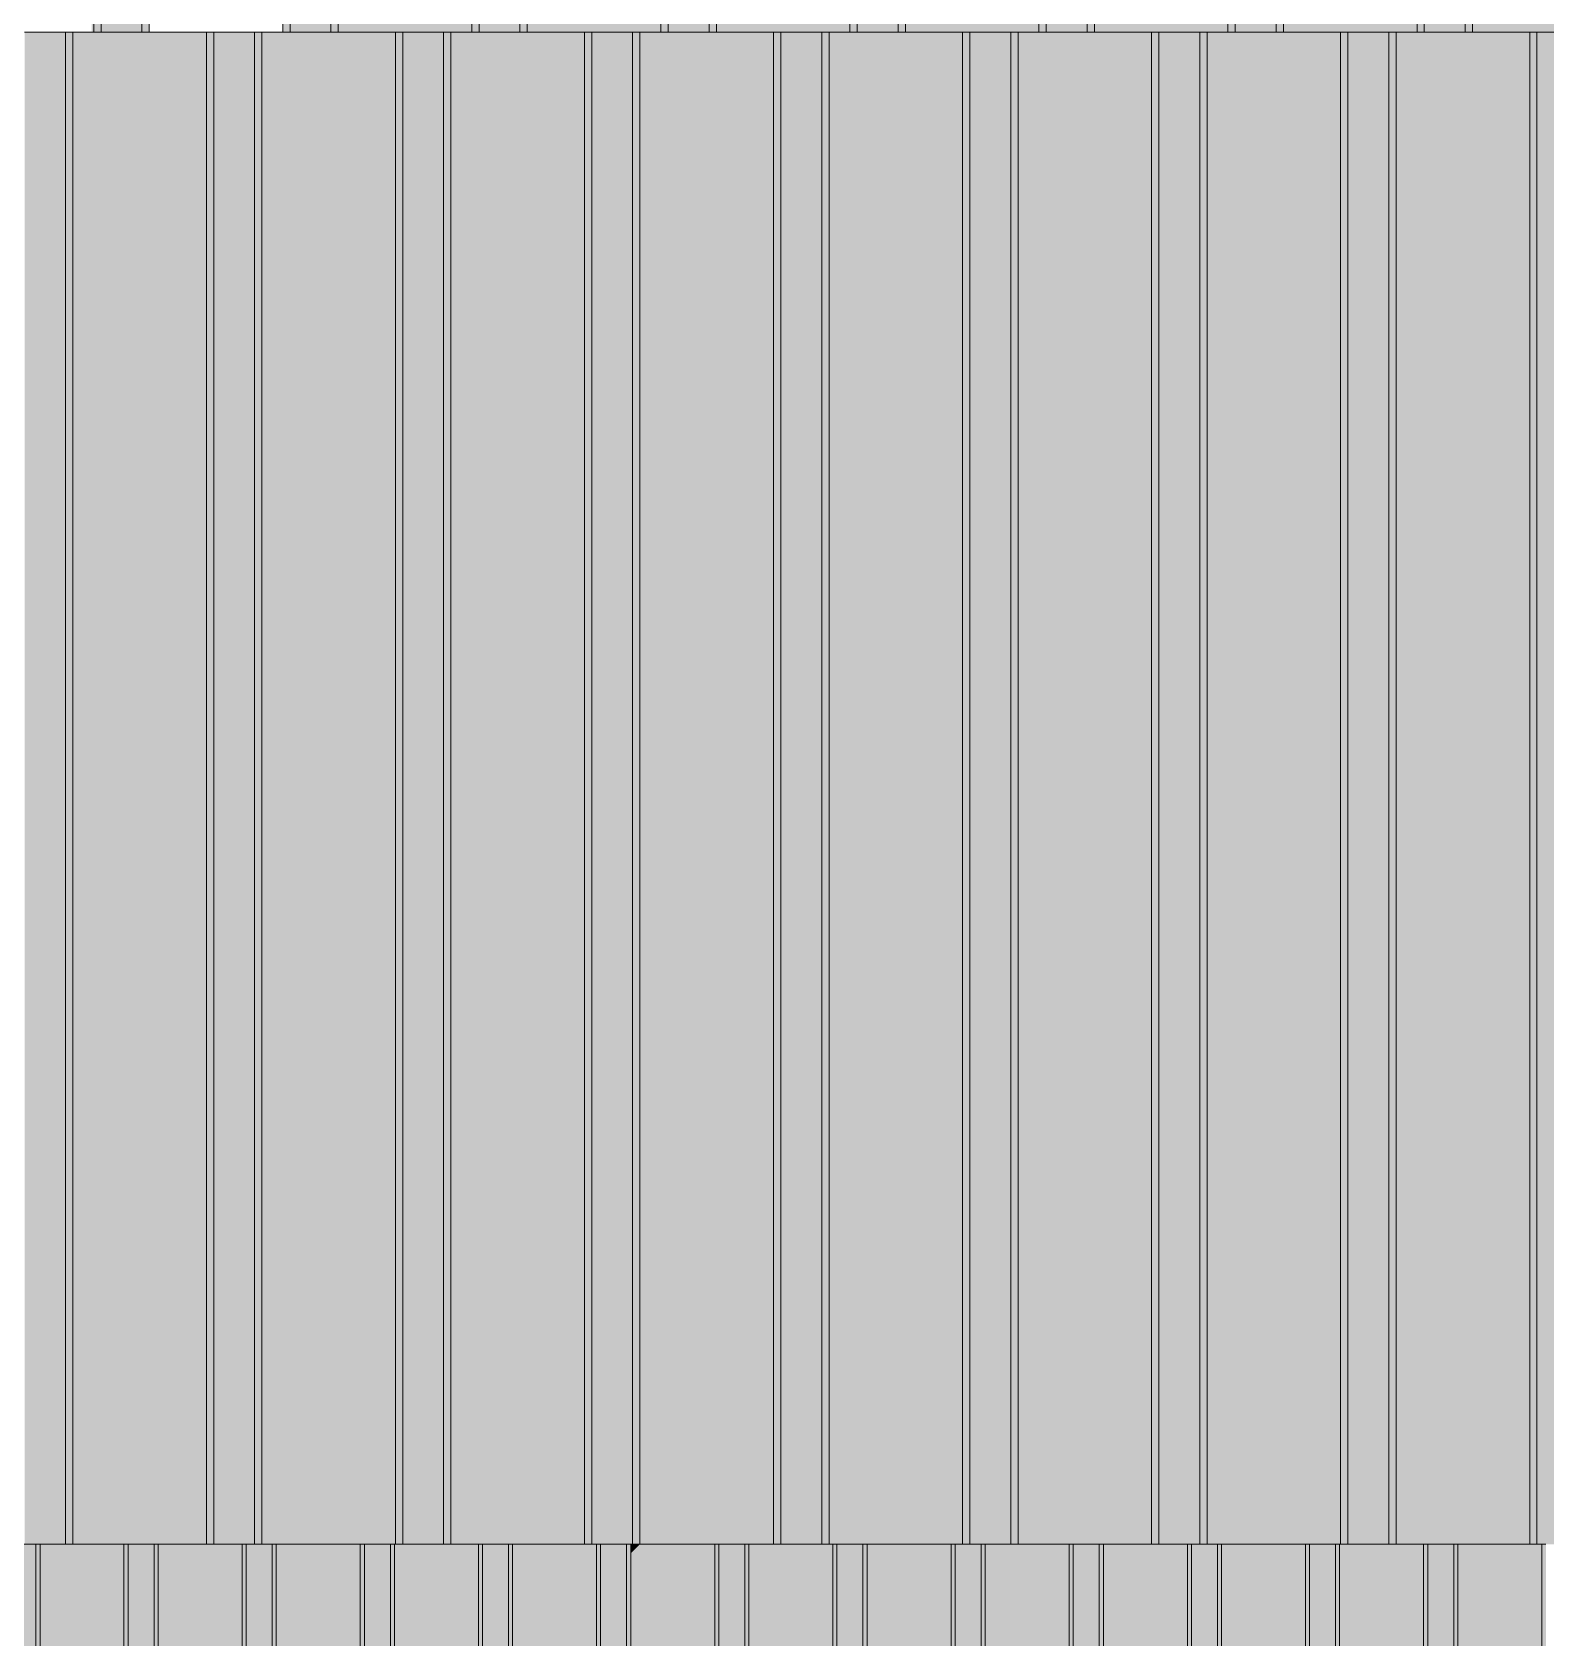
# Model space of a CAD drawing. Header units: millimetres. Extents: x 365175 to 2667127, y -330297 to -162108.
# Drawn here: x 2043109 to 2046312, y -322292 to -318894 of the extents above; entities that cross this region are included whole.
import ezdxf

# ---------------------------------------------------------------- set-up
doc = ezdxf.new("R2010")
doc.units = ezdxf.units.MM
doc.header["$MEASUREMENT"] = 0

# ---------------------------------------------------------------- blocks, each defined once
blk = doc.blocks.new('Élément de coupe_803_2', base_point=(2255931.7, -327094.4))
at = {"linetype": 'Continuous', "lineweight": 0, "true_color": 0x000000}
for points in [[(2043116.6, -327094.4), (2043116.6, -322094.4), (2043061.6, -322094.4), (2043061.6, -327094.4)], [(2043125.3, -327094.4), (2043125.3, -322094.4), (2043116.6, -322094.4), (2043116.6, -327094.4)], [(2043125.3, -322094.4), (2043124.3, -322094.4), (2043125.3, -322128.5)], [(2043303, -327094.4), (2043303, -322094.4), (2043125.3, -322094.4), (2043125.3, -327094.4)], [(2043125.3, -322094.4), (2043125.3, -322128.5), (2043159.7, -322128.5), (2043194.8, -322094.4)], [(2043143.6, -327094.4), (2043303, -327094.4), (2043303, -322094.4), (2043143.6, -322387.3)], [(2043311.6, -327094.4), (2043311.6, -322094.4), (2043303, -322094.4), (2043303, -327094.4)], [(2043311.6, -327094.4), (2043311.6, -322094.4), (2043303, -322094.4), (2043303, -327094.4)], [(2043366.6, -327094.4), (2043366.6, -322094.4), (2043311.6, -322094.4), (2043311.6, -327094.4)], [(2043375.3, -327094.4), (2043375.3, -322094.4), (2043366.6, -322094.4), (2043366.6, -327094.4)], [(2043553, -327094.4), (2043553, -322094.4), (2043375.3, -322094.4), (2043375.3, -327094.4)], [(2043393.6, -322387.3), (2043393.6, -327094.4), (2043553, -327094.4), (2043553, -322094.4), (2043473.2, -322094.4), (2043473.2, -322128.5), (2043534.4, -322128.5)], [(2043561.6, -327094.4), (2043561.6, -322094.4), (2043553, -322094.4), (2043553, -327094.4)], [(2043561.6, -327094.4), (2043561.6, -322094.4), (2043553, -322094.4), (2043553, -327094.4)], [(2043616.6, -327094.4), (2043616.6, -322094.4), (2043561.6, -322094.4), (2043561.6, -327094.4)], [(2043625.3, -327094.4), (2043625.3, -322094.4), (2043616.6, -322094.4), (2043616.6, -327094.4)], [(2043803, -327094.4), (2043803, -322094.4), (2043625.3, -322094.4), (2043625.3, -327094.4)], [(2043643.6, -327094.4), (2043803, -327094.4), (2043803, -322094.4), (2043643.6, -322387.3)], [(2043811.6, -327094.4), (2043811.6, -322094.4), (2043803, -322094.4), (2043803, -327094.4)], [(2043811.6, -327094.4), (2043811.6, -322094.4), (2043803, -322094.4), (2043803, -327094.4)], [(2043866.6, -327094.4), (2043866.6, -322094.4), (2043811.6, -322094.4), (2043811.6, -327094.4)], [(2043875.3, -327094.4), (2043875.3, -322094.4), (2043866.6, -322094.4), (2043866.6, -327094.4)], [(2043875.2, -322125.2), (2043875.3, -322128.5), (2043875.3, -322094.4), (2043875.2, -322094.4)], [(2044053, -327094.4), (2044053, -322094.4), (2043875.3, -322094.4), (2043875.3, -327094.4)], [(2043875.3, -322094.4), (2043875.3, -322128.5), (2043959.7, -322128.5), (2043994.8, -322094.4)], [(2044053, -322094.4), (2043893.6, -322387.3), (2043893.6, -327094.4), (2044053, -327094.4)], [(2044061.6, -327094.4), (2044061.6, -322094.4), (2044053, -322094.4), (2044053, -327094.4)], [(2044061.6, -327094.4), (2044061.6, -322094.4), (2044053, -322094.4), (2044053, -327094.4)], [(2044116.6, -327094.4), (2044116.6, -322094.4), (2044061.6, -322094.4), (2044061.6, -327094.4)], [(2044125.3, -327094.4), (2044125.3, -322094.4), (2044116.6, -322094.4), (2044116.6, -327094.4)], [(2044303, -327094.4), (2044303, -322094.4), (2044125.3, -322094.4), (2044125.3, -327094.4)], [(2044143.6, -322387.3), (2044143.6, -327094.4), (2044303, -327094.4), (2044303, -322094.4), (2044273.2, -322094.4), (2044273.2, -322128.5), (2044284.4, -322128.5)], [(2044311.6, -327094.4), (2044311.6, -322094.4), (2044303, -322094.4), (2044303, -327094.4)], [(2044311.6, -327094.4), (2044311.6, -322094.4), (2044303, -322094.4), (2044303, -327094.4)], [(2044366.6, -327094.4), (2044366.6, -322094.4), (2044311.6, -322094.4), (2044311.6, -327094.4)], [(2044375.3, -327094.4), (2044375.3, -322094.4), (2044366.6, -322094.4), (2044366.6, -327094.4)], [(2044374.3, -322094.4), (2044374.5, -322102.8), (2044375.3, -322113.4), (2044375.3, -322094.4)], [(2044553, -327094.4), (2044553, -322094.4), (2044375.3, -322094.4), (2044375.3, -327094.4)], [(2044375.3, -322094.4), (2044375.3, -322113.4), (2044394.8, -322094.4)], [(2044393.6, -327094.4), (2044553, -327094.4), (2044553, -322094.4), (2044393.6, -322387.3)], [(2044561.6, -327094.4), (2044561.6, -322094.4), (2044553, -322094.4), (2044553, -327094.4)], [(2044561.6, -327094.4), (2044561.6, -322094.4), (2044553, -322094.4), (2044553, -327094.4)], [(2044616.6, -327094.4), (2044616.6, -322094.4), (2044561.6, -322094.4), (2044561.6, -327094.4)], [(2044625.3, -327094.4), (2044625.3, -322094.4), (2044616.6, -322094.4), (2044616.6, -327094.4)], [(2044803, -327094.4), (2044803, -322094.4), (2044625.3, -322094.4), (2044625.3, -327094.4)], [(2044643.6, -322387.3), (2044643.6, -327094.4), (2044803, -327094.4), (2044803, -322094.4)], [(2044794.8, -322094.4), (2044673.2, -322094.4), (2044673.2, -322128.5), (2044759.7, -322128.5)], [(2044811.6, -327094.4), (2044811.6, -322094.4), (2044803, -322094.4), (2044803, -327094.4)], [(2044811.6, -327094.4), (2044811.6, -322094.4), (2044803, -322094.4), (2044803, -327094.4)], [(2044866.6, -327094.4), (2044866.6, -322094.4), (2044811.6, -322094.4), (2044811.6, -327094.4)], [(2044875.3, -327094.4), (2044875.3, -322094.4), (2044866.6, -322094.4), (2044866.6, -327094.4)], [(2045053, -327094.4), (2045053, -322094.4), (2044875.3, -322094.4), (2044875.3, -327094.4)], [(2044893.6, -327094.4), (2045053, -327094.4), (2045053, -322094.4), (2044893.6, -322387.3)], [(2045061.6, -327094.4), (2045061.6, -322094.4), (2045053, -322094.4), (2045053, -327094.4)], [(2045061.6, -327094.4), (2045061.6, -322094.4), (2045053, -322094.4), (2045053, -327094.4)], [(2045116.6, -327094.4), (2045116.6, -322094.4), (2045061.6, -322094.4), (2045061.6, -327094.4)], [(2045125.3, -327094.4), (2045125.3, -322094.4), (2045116.6, -322094.4), (2045116.6, -327094.4)], [(2045125.3, -322094.4), (2045124.3, -322094.4), (2045125.3, -322128.5)], [(2045303, -327094.4), (2045303, -322094.4), (2045125.3, -322094.4), (2045125.3, -327094.4)], [(2045125.3, -322094.4), (2045125.3, -322128.5), (2045159.7, -322128.5), (2045194.8, -322094.4)], [(2045303, -322094.4), (2045143.6, -322387.3), (2045143.6, -327094.4), (2045303, -327094.4)], [(2045311.6, -327094.4), (2045311.6, -322094.4), (2045303, -322094.4), (2045303, -327094.4)], [(2045311.6, -327094.4), (2045311.6, -322094.4), (2045303, -322094.4), (2045303, -327094.4)], [(2045366.6, -327094.4), (2045366.6, -322094.4), (2045311.6, -322094.4), (2045311.6, -327094.4)], [(2045375.3, -327094.4), (2045375.3, -322094.4), (2045366.6, -322094.4), (2045366.6, -327094.4)], [(2045553, -327094.4), (2045553, -322094.4), (2045375.3, -322094.4), (2045375.3, -327094.4)], [(2045393.6, -322387.3), (2045393.6, -327094.4), (2045553, -327094.4), (2045553, -322094.4), (2045473.2, -322094.4), (2045473.2, -322128.5), (2045534.4, -322128.5)], [(2045561.6, -327094.4), (2045561.6, -322094.4), (2045553, -322094.4), (2045553, -327094.4)], [(2045561.6, -327094.4), (2045561.6, -322094.4), (2045553, -322094.4), (2045553, -327094.4)], [(2045616.6, -327094.4), (2045616.6, -322094.4), (2045561.6, -322094.4), (2045561.6, -327094.4)], [(2045625.3, -327094.4), (2045625.3, -322094.4), (2045616.6, -322094.4), (2045616.6, -327094.4)], [(2045803, -327094.4), (2045803, -322094.4), (2045625.3, -322094.4), (2045625.3, -327094.4)], [(2045643.6, -327094.4), (2045803, -327094.4), (2045803, -322094.4), (2045643.6, -322387.3)], [(2045811.6, -327094.4), (2045811.6, -322094.4), (2045803, -322094.4), (2045803, -327094.4)], [(2045811.6, -327094.4), (2045811.6, -322094.4), (2045803, -322094.4), (2045803, -327094.4)], [(2045866.6, -327094.4), (2045866.6, -322094.4), (2045811.6, -322094.4), (2045811.6, -327094.4)], [(2045875.3, -327094.4), (2045875.3, -322094.4), (2045866.6, -322094.4), (2045866.6, -327094.4)], [(2045875.2, -322125.2), (2045875.3, -322128.5), (2045875.3, -322094.4), (2045875.2, -322094.4)], [(2046053, -327094.4), (2046053, -322094.4), (2045875.3, -322094.4), (2045875.3, -327094.4)], [(2045875.3, -322094.4), (2045875.3, -322128.5), (2045959.7, -322128.5), (2045994.8, -322094.4)], [(2045893.6, -322387.3), (2045893.6, -327094.4), (2046053, -327094.4), (2046053, -322094.4)], [(2046061.6, -327094.4), (2046061.6, -322094.4), (2046053, -322094.4), (2046053, -327094.4)], [(2046061.6, -327094.4), (2046061.6, -322094.4), (2046053, -322094.4), (2046053, -327094.4)], [(2046116.6, -327094.4), (2046116.6, -322094.4), (2046061.6, -322094.4), (2046061.6, -327094.4)], [(2046125.3, -327094.4), (2046125.3, -322094.4), (2046116.6, -322094.4), (2046116.6, -327094.4)], [(2046303, -327094.4), (2046303, -322094.4), (2046125.3, -322094.4), (2046125.3, -327094.4)], [(2046143.6, -322387.3), (2046143.6, -327094.4), (2046303, -327094.4), (2046303, -322094.4), (2046273.2, -322094.4), (2046273.2, -322128.5), (2046284.4, -322128.5)], [(2046303, -327094.4), (2046311.6, -327094.4), (2046311.6, -322094.4), (2046303, -322094.4)], [(2046303, -327094.4), (2046311.6, -327094.4), (2046311.6, -322094.4), (2046303, -322094.4)]]:
    blk.add_hatch(color=18, dxfattribs=at).paths.add_polyline_path(points)
at = {"color": 7, "linetype": 'Continuous', "lineweight": 5}
for p, q in [((2043061.6, -322094.4), (2043116.6, -322094.4)), ((2043116.6, -327094.4), (2043116.6, -322094.4)), ((2043116.6, -322094.4), (2043124.3, -322094.4)), ((2043125.3, -327094.4), (2043125.3, -322094.4)), ((2043194.8, -322094.4), (2043303, -322094.4)), ((2043303, -327094.4), (2043303, -322094.4)), ((2043303, -322094.4), (2043311.6, -322094.4)), ((2043311.6, -327094.4), (2043311.6, -322094.4)), ((2043311.6, -322094.4), (2043366.6, -322094.4)), ((2043366.6, -327094.4), (2043366.6, -322094.4)), ((2043366.6, -322094.4), (2043375.3, -322094.4)), ((2043375.3, -327094.4), (2043375.3, -322094.4)), ((2043375.3, -322094.4), (2043477.4, -322094.4)), ((2043553, -327094.4), (2043553, -322094.4)), ((2043554, -322094.4), (2043561.6, -322094.4)), ((2043561.6, -327094.4), (2043561.6, -322094.4)), ((2043561.6, -322094.4), (2043616.6, -322094.4)), ((2043616.6, -327094.4), (2043616.6, -322094.4)), ((2043616.6, -322094.4), (2043625.3, -322094.4)), ((2043625.3, -327094.4), (2043625.3, -322094.4)), ((2043625.3, -322094.4), (2043803, -322094.4)), ((2043803, -327094.4), (2043803, -322094.4)), ((2043803, -322094.4), (2043811.6, -322094.4)), ((2043811.6, -327094.4), (2043811.6, -322094.4)), ((2043811.6, -322094.4), (2043866.6, -322094.4)), ((2043866.6, -327094.4), (2043866.6, -322094.4)), ((2043866.6, -322094.4), (2043875.3, -322094.4)), ((2043875.3, -327094.4), (2043875.3, -322094.4)), ((2043875.3, -322094.4), (2043877.4, -322094.4)), ((2043994.8, -322094.4), (2044053, -322094.4)), ((2044053, -327094.4), (2044053, -322094.4)), ((2044053, -322094.4), (2044061.6, -322094.4)), ((2044061.6, -327094.4), (2044061.6, -322094.4)), ((2044061.6, -322094.4), (2044116.6, -322094.4)), ((2044116.6, -327094.4), (2044116.6, -322094.4)), ((2044116.6, -322094.4), (2044125.3, -322094.4)), ((2044125.3, -327094.4), (2044125.3, -322094.4)), ((2044125.3, -322094.4), (2044277.4, -322094.4)), ((2044303, -327094.4), (2044303, -322094.4)), ((2044304, -322094.4), (2044311.6, -322094.4)), ((2044311.6, -327094.4), (2044311.6, -322094.4)), ((2044311.6, -322094.4), (2044366.6, -322094.4)), ((2044366.6, -327094.4), (2044366.6, -322094.4)), ((2044366.6, -322094.4), (2044374.3, -322094.4)), ((2044375.3, -327094.4), (2044375.3, -322094.4)), ((2044394.8, -322094.4), (2044553, -322094.4)), ((2044553, -327094.4), (2044553, -322094.4)), ((2044553, -322094.4), (2044561.6, -322094.4)), ((2044561.6, -327094.4), (2044561.6, -322094.4)), ((2044561.6, -322094.4), (2044616.6, -322094.4)), ((2044616.6, -327094.4), (2044616.6, -322094.4)), ((2044616.6, -322094.4), (2044625.3, -322094.4)), ((2044625.3, -327094.4), (2044625.3, -322094.4)), ((2044625.3, -322094.4), (2044677.4, -322094.4)), ((2044794.8, -322094.4), (2044803, -322094.4)), ((2044803, -327094.4), (2044803, -322094.4)), ((2044803, -322094.4), (2044811.6, -322094.4)), ((2044811.6, -327094.4), (2044811.6, -322094.4)), ((2044811.6, -322094.4), (2044866.6, -322094.4)), ((2044866.6, -327094.4), (2044866.6, -322094.4)), ((2044866.6, -322094.4), (2044875.3, -322094.4)), ((2044875.3, -327094.4), (2044875.3, -322094.4)), ((2044875.3, -322094.4), (2045053, -322094.4)), ((2045053, -327094.4), (2045053, -322094.4)), ((2045053, -322094.4), (2045061.6, -322094.4)), ((2045061.6, -327094.4), (2045061.6, -322094.4)), ((2045061.6, -322094.4), (2045116.6, -322094.4)), ((2045116.6, -327094.4), (2045116.6, -322094.4)), ((2045116.6, -322094.4), (2045124.3, -322094.4)), ((2045125.3, -327094.4), (2045125.3, -322094.4)), ((2045194.8, -322094.4), (2045303, -322094.4)), ((2045303, -327094.4), (2045303, -322094.4)), ((2045303, -322094.4), (2045311.6, -322094.4)), ((2045311.6, -327094.4), (2045311.6, -322094.4)), ((2045311.6, -322094.4), (2045366.6, -322094.4)), ((2045366.6, -327094.4), (2045366.6, -322094.4)), ((2045366.6, -322094.4), (2045375.3, -322094.4)), ((2045375.3, -327094.4), (2045375.3, -322094.4)), ((2045375.3, -322094.4), (2045477.4, -322094.4)), ((2045553, -327094.4), (2045553, -322094.4)), ((2045554, -322094.4), (2045561.6, -322094.4)), ((2045561.6, -327094.4), (2045561.6, -322094.4)), ((2045561.6, -322094.4), (2045616.6, -322094.4)), ((2045616.6, -327094.4), (2045616.6, -322094.4)), ((2045616.6, -322094.4), (2045625.3, -322094.4)), ((2045625.3, -327094.4), (2045625.3, -322094.4)), ((2045625.3, -322094.4), (2045803, -322094.4)), ((2045803, -327094.4), (2045803, -322094.4)), ((2045803, -322094.4), (2045811.6, -322094.4)), ((2045811.6, -327094.4), (2045811.6, -322094.4)), ((2045811.6, -322094.4), (2045866.6, -322094.4)), ((2045866.6, -327094.4), (2045866.6, -322094.4)), ((2045866.6, -322094.4), (2045875.3, -322094.4)), ((2045875.3, -327094.4), (2045875.3, -322094.4)), ((2045875.3, -322094.4), (2045877.4, -322094.4)), ((2045994.8, -322094.4), (2046053, -322094.4)), ((2046053, -327094.4), (2046053, -322094.4)), ((2046053, -322094.4), (2046061.6, -322094.4)), ((2046061.6, -327094.4), (2046061.6, -322094.4)), ((2046061.6, -322094.4), (2046116.6, -322094.4)), ((2046116.6, -327094.4), (2046116.6, -322094.4)), ((2046116.6, -322094.4), (2046125.3, -322094.4)), ((2046125.3, -327094.4), (2046125.3, -322094.4)), ((2046125.3, -322094.4), (2046277.4, -322094.4)), ((2046303, -327094.4), (2046303, -322094.4)), ((2046304, -322094.4), (2046311.6, -322094.4))]:
    blk.add_line(p, q, dxfattribs=at)
blk = doc.blocks.new('Élément de coupe_834_2', base_point=(2255931.7, -327094.4))
at = {"linetype": 'Continuous', "lineweight": 0, "true_color": 0x000000}
for points in [[(2043179.3, -322094.4), (2043179.3, -318894.4), (2043092.8, -318894.4), (2043092.8, -322094.4)], [(2043194.8, -322094.4), (2043194.8, -318894.4), (2043179.3, -318894.4), (2043179.3, -322094.4)], [(2043477.4, -322094.4), (2043477.4, -318894.4), (2043194.8, -318894.4), (2043194.8, -322094.4)], [(2043473.2, -322094.4), (2043477.4, -322094.4), (2043477.4, -318894.4), (2043473.2, -318928.5)], [(2043492.8, -322094.4), (2043492.8, -318894.4), (2043477.4, -318894.4), (2043477.4, -322094.4)], [(2043492.8, -322094.4), (2043492.8, -318894.4), (2043477.4, -318894.4), (2043477.4, -322094.4)], [(2043579.3, -322094.4), (2043579.3, -318894.4), (2043492.8, -318894.4), (2043492.8, -322094.4)], [(2043594.8, -322094.4), (2043594.8, -318894.4), (2043579.3, -318894.4), (2043579.3, -322094.4)], [(2043877.4, -322094.4), (2043877.4, -318894.4), (2043594.8, -318894.4), (2043594.8, -322094.4)], [(2043877.4, -318894.4), (2043873.2, -318928.5), (2043873.2, -322094.4), (2043877.4, -322094.4)], [(2043892.8, -322094.4), (2043892.8, -318894.4), (2043877.4, -318894.4), (2043877.4, -322094.4)], [(2043892.8, -322094.4), (2043892.8, -318894.4), (2043877.4, -318894.4), (2043877.4, -322094.4)], [(2043979.3, -322094.4), (2043979.3, -318894.4), (2043892.8, -318894.4), (2043892.8, -322094.4)], [(2043994.8, -322094.4), (2043994.8, -318894.4), (2043979.3, -318894.4), (2043979.3, -322094.4)], [(2044277.4, -322094.4), (2044277.4, -318894.4), (2043994.8, -318894.4), (2043994.8, -322094.4)], [(2044273.2, -322094.4), (2044277.4, -322094.4), (2044277.4, -318894.4), (2044273.2, -318928.5)], [(2044292.8, -322094.4), (2044292.8, -318894.4), (2044277.4, -318894.4), (2044277.4, -322094.4)], [(2044292.8, -322094.4), (2044292.8, -318894.4), (2044277.4, -318894.4), (2044277.4, -322094.4)], [(2044379.3, -322094.4), (2044379.3, -318894.4), (2044292.8, -318894.4), (2044292.8, -322094.4)], [(2044394.8, -322094.4), (2044394.8, -318894.4), (2044379.3, -318894.4), (2044379.3, -322094.4)], [(2044677.4, -322094.4), (2044677.4, -318894.4), (2044394.8, -318894.4), (2044394.8, -322094.4)], [(2044673.2, -322094.4), (2044677.4, -322094.4), (2044677.4, -318894.4), (2044673.2, -318928.5)], [(2044692.8, -322094.4), (2044692.8, -318894.4), (2044677.4, -318894.4), (2044677.4, -322094.4)], [(2044692.8, -322094.4), (2044692.8, -318894.4), (2044677.4, -318894.4), (2044677.4, -322094.4)], [(2044779.3, -322094.4), (2044779.3, -318894.4), (2044692.8, -318894.4), (2044692.8, -322094.4)], [(2044794.8, -322094.4), (2044794.8, -318894.4), (2044779.3, -318894.4), (2044779.3, -322094.4)], [(2045077.4, -322094.4), (2045077.4, -318894.4), (2044794.8, -318894.4), (2044794.8, -322094.4)], [(2045073.2, -322094.4), (2045077.4, -322094.4), (2045077.4, -318894.4), (2045073.2, -318928.5)], [(2045092.8, -322094.4), (2045092.8, -318894.4), (2045077.4, -318894.4), (2045077.4, -322094.4)], [(2045092.8, -322094.4), (2045092.8, -318894.4), (2045077.4, -318894.4), (2045077.4, -322094.4)], [(2045179.3, -322094.4), (2045179.3, -318894.4), (2045092.8, -318894.4), (2045092.8, -322094.4)], [(2045194.8, -322094.4), (2045194.8, -318894.4), (2045179.3, -318894.4), (2045179.3, -322094.4)], [(2045477.4, -322094.4), (2045477.4, -318894.4), (2045194.8, -318894.4), (2045194.8, -322094.4)], [(2045473.2, -322094.4), (2045477.4, -322094.4), (2045477.4, -318894.4), (2045473.2, -318928.5)], [(2045492.8, -322094.4), (2045492.8, -318894.4), (2045477.4, -318894.4), (2045477.4, -322094.4)], [(2045492.8, -322094.4), (2045492.8, -318894.4), (2045477.4, -318894.4), (2045477.4, -322094.4)], [(2045579.3, -322094.4), (2045579.3, -318894.4), (2045492.8, -318894.4), (2045492.8, -322094.4)], [(2045594.8, -322094.4), (2045594.8, -318894.4), (2045579.3, -318894.4), (2045579.3, -322094.4)], [(2045877.4, -322094.4), (2045877.4, -318894.4), (2045594.8, -318894.4), (2045594.8, -322094.4)], [(2045873.2, -322094.4), (2045877.4, -322094.4), (2045877.4, -318894.4), (2045873.2, -318928.5)], [(2045892.8, -322094.4), (2045892.8, -318894.4), (2045877.4, -318894.4), (2045877.4, -322094.4)], [(2045892.8, -322094.4), (2045892.8, -318894.4), (2045877.4, -318894.4), (2045877.4, -322094.4)], [(2045979.3, -322094.4), (2045979.3, -318894.4), (2045892.8, -318894.4), (2045892.8, -322094.4)], [(2045994.8, -322094.4), (2045994.8, -318894.4), (2045979.3, -318894.4), (2045979.3, -322094.4)], [(2046277.4, -322094.4), (2046277.4, -318894.4), (2045994.8, -318894.4), (2045994.8, -322094.4)], [(2046273.2, -322094.4), (2046277.4, -322094.4), (2046277.4, -318894.4), (2046273.2, -318928.5)], [(2046292.8, -322094.4), (2046292.8, -318894.4), (2046277.4, -318894.4), (2046277.4, -322094.4)], [(2046292.8, -322094.4), (2046292.8, -318894.4), (2046277.4, -318894.4), (2046277.4, -322094.4)], [(2046292.8, -318894.4), (2046292.8, -322094.4), (2046379.3, -322094.4), (2046379.3, -318894.4)]]:
    blk.add_hatch(color=18, dxfattribs=at).paths.add_polyline_path(points)
at = {"color": 7, "linetype": 'Continuous', "lineweight": 5}
for p, q in [((2043092.8, -318894.4), (2043179.3, -318894.4)), ((2043179.3, -322094.4), (2043179.3, -318894.4)), ((2043179.3, -318894.4), (2043194.8, -318894.4)), ((2043194.8, -322094.4), (2043194.8, -318894.4)), ((2043194.8, -318894.4), (2043477.4, -318894.4)), ((2043477.4, -322094.4), (2043477.4, -318894.4)), ((2043477.4, -318894.4), (2043492.8, -318894.4)), ((2043492.8, -322094.4), (2043492.8, -318894.4)), ((2043492.8, -318894.4), (2043579.3, -318894.4)), ((2043579.3, -322094.4), (2043579.3, -318894.4)), ((2043579.3, -318894.4), (2043594.8, -318894.4)), ((2043594.8, -322094.4), (2043594.8, -318894.4)), ((2043594.8, -318894.4), (2043877.4, -318894.4)), ((2043877.4, -322094.4), (2043877.4, -318894.4)), ((2043877.4, -318894.4), (2043892.8, -318894.4)), ((2043892.8, -322094.4), (2043892.8, -318894.4)), ((2043892.8, -318894.4), (2043979.3, -318894.4)), ((2043979.3, -322094.4), (2043979.3, -318894.4)), ((2043979.3, -318894.4), (2043994.8, -318894.4)), ((2043994.8, -322094.4), (2043994.8, -318894.4)), ((2043994.8, -318894.4), (2044277.4, -318894.4)), ((2044277.4, -322094.4), (2044277.4, -318894.4)), ((2044277.4, -318894.4), (2044292.8, -318894.4)), ((2044292.8, -322094.4), (2044292.8, -318894.4)), ((2044292.8, -318894.4), (2044379.3, -318894.4)), ((2044379.3, -322094.4), (2044379.3, -318894.4)), ((2044379.3, -318894.4), (2044394.8, -318894.4)), ((2044394.8, -322094.4), (2044394.8, -318894.4)), ((2044394.8, -318894.4), (2044677.4, -318894.4)), ((2044677.4, -322094.4), (2044677.4, -318894.4)), ((2044677.4, -318894.4), (2044692.8, -318894.4)), ((2044692.8, -322094.4), (2044692.8, -318894.4)), ((2044692.8, -318894.4), (2044779.3, -318894.4)), ((2044779.3, -322094.4), (2044779.3, -318894.4)), ((2044779.3, -318894.4), (2044794.8, -318894.4)), ((2044794.8, -322094.4), (2044794.8, -318894.4)), ((2044794.8, -318894.4), (2045077.4, -318894.4)), ((2045077.4, -322094.4), (2045077.4, -318894.4)), ((2045077.4, -318894.4), (2045092.8, -318894.4)), ((2045092.8, -322094.4), (2045092.8, -318894.4)), ((2045092.8, -318894.4), (2045179.3, -318894.4)), ((2045179.3, -322094.4), (2045179.3, -318894.4)), ((2045179.3, -318894.4), (2045194.8, -318894.4)), ((2045194.8, -322094.4), (2045194.8, -318894.4)), ((2045194.8, -318894.4), (2045477.4, -318894.4)), ((2045477.4, -322094.4), (2045477.4, -318894.4)), ((2045477.4, -318894.4), (2045492.8, -318894.4)), ((2045492.8, -322094.4), (2045492.8, -318894.4)), ((2045492.8, -318894.4), (2045579.3, -318894.4)), ((2045579.3, -322094.4), (2045579.3, -318894.4)), ((2045579.3, -318894.4), (2045594.8, -318894.4)), ((2045594.8, -322094.4), (2045594.8, -318894.4)), ((2045594.8, -318894.4), (2045877.4, -318894.4)), ((2045877.4, -322094.4), (2045877.4, -318894.4)), ((2045877.4, -318894.4), (2045892.8, -318894.4)), ((2045892.8, -322094.4), (2045892.8, -318894.4)), ((2045892.8, -318894.4), (2045979.3, -318894.4)), ((2045979.3, -322094.4), (2045979.3, -318894.4)), ((2045979.3, -318894.4), (2045994.8, -318894.4)), ((2045994.8, -322094.4), (2045994.8, -318894.4)), ((2045994.8, -318894.4), (2046277.4, -318894.4)), ((2046277.4, -322094.4), (2046277.4, -318894.4)), ((2046277.4, -318894.4), (2046292.8, -318894.4)), ((2046292.8, -322094.4), (2046292.8, -318894.4)), ((2046292.8, -318894.4), (2046379.3, -318894.4)), ((2043179.3, -322094.4), (2043124.3, -322094.4)), ((2043194.8, -322094.4), (2043179.3, -322094.4)), ((2043492.8, -322094.4), (2043477.4, -322094.4)), ((2043554, -322094.4), (2043492.8, -322094.4)), ((2043892.8, -322094.4), (2043877.4, -322094.4)), ((2043979.3, -322094.4), (2043892.8, -322094.4)), ((2043994.8, -322094.4), (2043979.3, -322094.4)), ((2044292.8, -322094.4), (2044277.4, -322094.4)), ((2044304, -322094.4), (2044292.8, -322094.4)), ((2044379.3, -322094.4), (2044374.3, -322094.4)), ((2044394.8, -322094.4), (2044379.3, -322094.4)), ((2044692.8, -322094.4), (2044677.4, -322094.4)), ((2044779.3, -322094.4), (2044692.8, -322094.4)), ((2044794.8, -322094.4), (2044779.3, -322094.4)), ((2045179.3, -322094.4), (2045124.3, -322094.4)), ((2045194.8, -322094.4), (2045179.3, -322094.4)), ((2045492.8, -322094.4), (2045477.4, -322094.4)), ((2045554, -322094.4), (2045492.8, -322094.4)), ((2045892.8, -322094.4), (2045877.4, -322094.4)), ((2045979.3, -322094.4), (2045892.8, -322094.4)), ((2045994.8, -322094.4), (2045979.3, -322094.4)), ((2046292.8, -322094.4), (2046277.4, -322094.4)), ((2046304, -322094.4), (2046292.8, -322094.4))]:
    blk.add_line(p, q, dxfattribs=at)
blk = doc.blocks.new('Élément de coupe_1161_2', base_point=(2255931.7, -327094.4))
at = {"linetype": 'Continuous', "lineweight": 0, "true_color": 0x000000}
for points in [[(2043234.8, -318894.4), (2043239, -318894.4), (2043239, -308594.4), (2043234.8, -308628.5)], [(2043239, -318894.4), (2043254.4, -318894.4), (2043254.4, -308594.4), (2043239, -308594.4)], [(2043239, -318894.4), (2043254.4, -318894.4), (2043254.4, -308594.4), (2043239, -308594.4)], [(2043254.4, -318894.4), (2043340.9, -318894.4), (2043340.9, -308594.4), (2043254.4, -308594.4)], [(2043340.9, -318894.4), (2043356.4, -318894.4), (2043356.4, -308594.4), (2043340.9, -308594.4)], [(2043639, -318894.4), (2043654.4, -318894.4), (2043654.4, -308594.4), (2043639, -308594.4)], [(2043639, -318894.4), (2043654.4, -318894.4), (2043654.4, -308594.4), (2043639, -308594.4)], [(2043654.4, -318894.4), (2043740.9, -318894.4), (2043740.9, -308594.4), (2043654.4, -308594.4)], [(2043740.9, -318894.4), (2043756.4, -318894.4), (2043756.4, -308594.4), (2043740.9, -308594.4)], [(2043756.4, -318894.4), (2043877.4, -318894.4), (2044039, -318894.4), (2044039, -308594.4), (2043756.4, -308594.4)], [(2044034.8, -318894.4), (2044039, -318894.4), (2044039, -308594.4), (2044034.8, -308628.5)], [(2044039, -318894.4), (2044054.4, -318894.4), (2044054.4, -308594.4), (2044039, -308594.4)], [(2044039, -318894.4), (2044054.4, -318894.4), (2044054.4, -308594.4), (2044039, -308594.4)], [(2044054.4, -318894.4), (2044140.9, -318894.4), (2044140.9, -308594.4), (2044054.4, -308594.4)], [(2044140.9, -318894.4), (2044156.4, -318894.4), (2044156.4, -308594.4), (2044140.9, -308594.4)], [(2044156.4, -318894.4), (2044277.4, -318894.4), (2044439, -318894.4), (2044439, -308594.4), (2044156.4, -308594.4)], [(2044439, -318894.4), (2044454.4, -318894.4), (2044454.4, -308594.4), (2044439, -308594.4)], [(2044439, -318894.4), (2044454.4, -318894.4), (2044454.4, -308594.4), (2044439, -308594.4)], [(2044454.4, -318894.4), (2044540.9, -318894.4), (2044540.9, -308594.4), (2044454.4, -308594.4)], [(2044540.9, -318894.4), (2044556.4, -318894.4), (2044556.4, -308594.4), (2044540.9, -308594.4)], [(2044556.4, -318894.4), (2044677.4, -318894.4), (2044839, -318894.4), (2044839, -308594.4), (2044556.4, -308594.4)], [(2044834.8, -318894.4), (2044839, -318894.4), (2044839, -308594.4), (2044834.8, -308628.5)], [(2044839, -318894.4), (2044854.4, -318894.4), (2044854.4, -308594.4), (2044839, -308594.4)], [(2044839, -318894.4), (2044854.4, -318894.4), (2044854.4, -308594.4), (2044839, -308594.4)], [(2044854.4, -318894.4), (2044940.9, -318894.4), (2044940.9, -308594.4), (2044854.4, -308594.4)], [(2044940.9, -318894.4), (2044956.4, -318894.4), (2044956.4, -308594.4), (2044940.9, -308594.4)], [(2044956.4, -318894.4), (2045077.4, -318894.4), (2045239, -318894.4), (2045239, -308594.4), (2044956.4, -308594.4)], [(2045234.8, -318894.4), (2045239, -318894.4), (2045239, -308594.4), (2045234.8, -308628.5)], [(2045239, -318894.4), (2045254.4, -318894.4), (2045254.4, -308594.4), (2045239, -308594.4)], [(2045239, -318894.4), (2045254.4, -318894.4), (2045254.4, -308594.4), (2045239, -308594.4)], [(2045254.4, -318894.4), (2045340.9, -318894.4), (2045340.9, -308594.4), (2045254.4, -308594.4)], [(2045340.9, -318894.4), (2045356.4, -318894.4), (2045356.4, -308594.4), (2045340.9, -308594.4)], [(2045356.4, -318894.4), (2045477.4, -318894.4), (2045639, -318894.4), (2045639, -308594.4), (2045356.4, -308594.4)], [(2045634.8, -318894.4), (2045639, -318894.4), (2045639, -308594.4), (2045634.8, -308628.5)], [(2045639, -318894.4), (2045654.4, -318894.4), (2045654.4, -308594.4), (2045639, -308594.4)], [(2045639, -318894.4), (2045654.4, -318894.4), (2045654.4, -308594.4), (2045639, -308594.4)], [(2045654.4, -318894.4), (2045740.9, -318894.4), (2045740.9, -308594.4), (2045654.4, -308594.4)], [(2045740.9, -318894.4), (2045756.4, -318894.4), (2045756.4, -308594.4), (2045740.9, -308594.4)], [(2045756.4, -318894.4), (2045877.4, -318894.4), (2046039, -318894.4), (2046039, -308594.4), (2045756.4, -308594.4)], [(2046034.8, -318894.4), (2046039, -318894.4), (2046039, -308594.4), (2046034.8, -308628.5)], [(2046039, -318894.4), (2046054.4, -318894.4), (2046054.4, -308594.4), (2046039, -308594.4)], [(2046039, -318894.4), (2046054.4, -318894.4), (2046054.4, -308594.4), (2046039, -308594.4)], [(2046054.4, -318894.4), (2046140.9, -318894.4), (2046140.9, -308594.4), (2046054.4, -308594.4)], [(2046140.9, -318894.4), (2046156.4, -318894.4), (2046156.4, -308594.4), (2046140.9, -308594.4)], [(2046156.4, -318894.4), (2046277.4, -318894.4), (2046439, -318894.4), (2046439, -308594.4), (2046156.4, -308594.4)]]:
    blk.add_hatch(color=18, dxfattribs=at).paths.add_polyline_path(points)
at = {"color": 7, "linetype": 'Continuous', "lineweight": 5}
for p, q in [((2043239, -318894.4), (2043239, -308594.4)), ((2043254.4, -318894.4), (2043254.4, -308594.4)), ((2043340.9, -318894.4), (2043340.9, -308594.4)), ((2043356.4, -318894.4), (2043356.4, -308594.4)), ((2043639, -318894.4), (2043639, -308594.4)), ((2043654.4, -318894.4), (2043654.4, -308594.4)), ((2043740.9, -318894.4), (2043740.9, -308594.4)), ((2043756.4, -318894.4), (2043756.4, -308594.4)), ((2044039, -318894.4), (2044039, -308594.4)), ((2044054.4, -318894.4), (2044054.4, -308594.4)), ((2044140.9, -318894.4), (2044140.9, -308594.4)), ((2044156.4, -318894.4), (2044156.4, -308594.4)), ((2044439, -318894.4), (2044439, -308594.4)), ((2044454.4, -318894.4), (2044454.4, -308594.4)), ((2044540.9, -318894.4), (2044540.9, -308594.4)), ((2044556.4, -318894.4), (2044556.4, -308594.4)), ((2044839, -318894.4), (2044839, -308594.4)), ((2044854.4, -318894.4), (2044854.4, -308594.4)), ((2044940.9, -318894.4), (2044940.9, -308594.4)), ((2044956.4, -318894.4), (2044956.4, -308594.4)), ((2045239, -318894.4), (2045239, -308594.4)), ((2045254.4, -318894.4), (2045254.4, -308594.4)), ((2045340.9, -318894.4), (2045340.9, -308594.4)), ((2045356.4, -318894.4), (2045356.4, -308594.4)), ((2045639, -318894.4), (2045639, -308594.4)), ((2045654.4, -318894.4), (2045654.4, -308594.4)), ((2045740.9, -318894.4), (2045740.9, -308594.4)), ((2045756.4, -318894.4), (2045756.4, -308594.4)), ((2046039, -318894.4), (2046039, -308594.4)), ((2046054.4, -318894.4), (2046054.4, -308594.4)), ((2046140.9, -318894.4), (2046140.9, -308594.4)), ((2046156.4, -318894.4), (2046156.4, -308594.4))]:
    blk.add_line(p, q, dxfattribs=at)

msp = doc.modelspace()

# ---------------------------------------------------------------- block references
at = {"lineweight": 0}
for name in ['Élément de coupe_1161_2', 'Élément de coupe_834_2', 'Élément de coupe_803_2']:
    msp.add_blockref(name, (2255931.67, -327094.361), dxfattribs=at)

doc.saveas('drawing.dxf')
